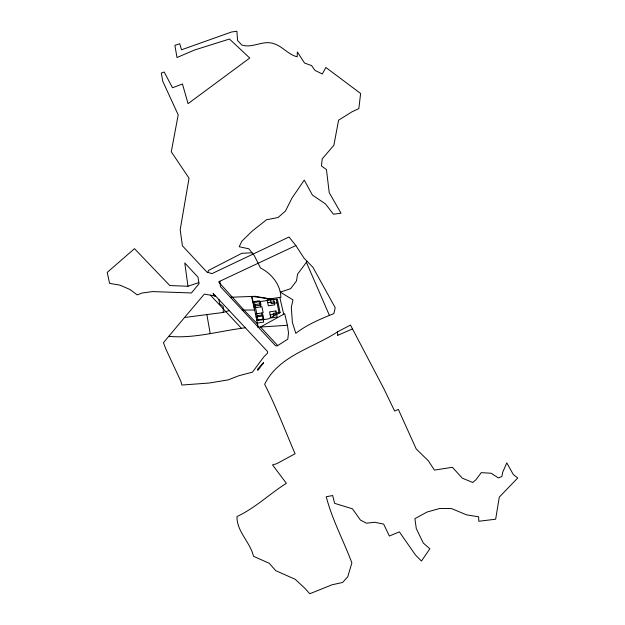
<?xml version="1.0" encoding="UTF-8"?>
<svg xmlns="http://www.w3.org/2000/svg" width="625" height="625" viewBox="0 0 625 625"><rect width="100%" height="100%" fill="white"/><g stroke="black" fill="none" stroke-linecap="round" stroke-linejoin="round"><path stroke-width="0.94" d="M307.117 261.359L297.594 274.102L296.445 280.992L290.664 288.664L280.305 292.109L292.977 299.891L291.312 307.156L292.383 322.359L295.812 333.344C307.18 324.43 320.625 318.984 333.883 313.586L335.195 307.68L312.945 267.297L304.227 258.398L295.844 245.547L289.023 237L211.977 273.617L208 272.422L208.336 270.508L241.828 253.305L252.016 252.773L254.344 255.734L260.453 267.945C271.586 273.664 280.398 284.367 280.891 297.227L269.859 298.898L251.977 296.414L258.102 327.031M184.523 317.508L163.453 342.672L165.766 348.852L180.82 381.211L181.914 385.031L209.164 383.031L228.172 379.883L238.711 375.781L252.477 372.148L263.664 357.055L267.539 353.18L267.547 351.531L213.133 293.383L214.164 295.812L215.633 296.078L204.336 294.094L184.523 317.508L223.211 312.453L229.141 310.594M219.93 281.211L218.648 281.867L220.125 283.648L243.977 310.055L257.508 324.055L257.773 327.031L260.484 327.039L284.68 313.656L287.422 325.266L288.5 332.852L287.797 339.141L277.055 346.008L275.492 345.672L220.391 286.586L219.93 281.211L295.844 245.547M337.43 331.945C312.844 348.125 278.617 355.758 264.648 384.266C276.172 406.82 285.094 430.57 295.086 453.766L276.727 463.703L272.516 464.898L286.391 483.328C269.523 493.891 255.109 508.141 236.969 516.555C236.687 531.617 250.18 542.023 253.516 556.305L269.188 563.266L275.742 570.656L295.273 579.328L304.812 588.242L309.781 593.75L332.102 584.766L342.586 582.484L347.75 576.812L351.875 562.898C343.617 540.734 332.156 519.703 326.25 496.727L332.688 495.539L334.625 503.344L352.445 508.805L360.43 520.055L366.43 523.195L374.656 522.266L383.648 524.094L389.383 536.039L399.352 531.852L415.406 554.906L421.438 561.07L429.852 548.812L423.258 543L416.289 528.594L414.891 518.656L427.047 512.039L439.844 508.461L451.422 508.555L466.672 514.867L478.656 516.805L478.773 521.266L495.656 519.211L499.289 497.133L517.758 477.953L513.352 474.609L506.773 462.875L502.68 472.32L501.898 476.523L498.328 477.914L491.219 473.258L481.242 472.633L476.008 479.68L472.734 482.469L462.312 478.164L452.383 467.297L434.43 470.102L428.336 460.797L416.172 448.898L398.352 409.406L394.641 411.039L383.805 388.586L350.484 325.062L337.414 331.914L337.797 335.312M337.781 335.281L352.523 328.945M187.977 286.258L198.844 282.578L197.977 277.133L184.766 262.953L187.977 286.258L169.82 285.555L134.477 248.664L107.242 272.398L109.578 283.375L119.945 285.141L129.984 289.508L137.227 294.898L142.102 293.008L152.727 291.586L191.43 292.961L199.023 283.75L198.844 282.578M245.078 327.766L241.477 328.336C217.344 331.594 193.359 338.68 168.781 336.336M253.047 301.727L259.445 300.805L260.664 306.898M253.656 304.773L260.055 303.852M267.734 302.742L274.133 301.82M255.203 305.961L261 305.125L260.281 301.531M277.039 302.805L271.234 303.641L270.516 300.055M254.258 307.82L261.938 306.711L263.156 312.797L255.477 313.906M257.156 315.703L262.945 314.867L263.891 319.578M278.992 312.547L273.188 313.383L273.711 316.023M256.086 316.953L262.484 316.031M270.164 314.922L276.562 314M256.695 320L263.094 319.07M257.305 323.047L263.703 322.117L261.875 312.984M287.422 325.266L260.484 327.039L277.695 345.523M269.859 298.898L255.25 296.297L230.336 297.273M242.195 310.109L254.695 309.992L251.461 296.43M208 272.422L206.906 272.086L182.406 245.797L180.195 229.695L189.031 178.188L171.273 151.781L178.195 114.859L162.766 81.266L161.312 73.031L164.195 72.016L172.516 87.781L182.445 83.977L188.07 103.656L249.75 58.023L229.445 39.031L194.266 50.109L176.992 57.531L174.898 45.359L179.734 43.742L181.516 49.789L231.594 31.984L236.898 31.25L237.57 40.469L241.844 45.023C252.641 48.672 263.289 39.594 274.133 43.781C282.758 46.539 288.469 54.797 297.188 56.789L297.359 51.984L304.555 63.047L311.578 65.562L315 70.398L322.312 74.008L325.859 67.469L360.617 93.484L358.852 108.625L351.977 111.82L338.586 120.164L333.875 145.258L322.203 158.906L321.461 165.938L326.453 169.555L329.211 192.625L341.023 213.219L333.398 214.203L325.562 203.984L312.398 195.047L304.25 180.086L291.953 198.125L285.469 211.031L278.023 217.531L266.469 219.766L252.094 231.188L241.852 241.219L239.195 246.734L248.867 248.805L252.016 252.773M210.438 295.156L241.477 328.336M306.383 262.297L329.438 315.461M279.805 297.391L283.68 314.211M276.32 299.219L279.109 313.148M206.891 314.742L210.188 333.461M218.875 299.547L219.555 303.672L223.336 306.695L223.211 312.453M263.617 362.602L257.867 370.406L257.367 369.406L263.617 362.602M280.094 312.633L268.188 318.953L258.094 320.414L254.492 302.367L277.375 299.062L280.094 312.633M273.523 298.773L267.125 299.695L268.336 305.789L274.742 304.859L273.523 298.773M275.953 310.953L269.555 311.875L270.773 317.969L277.172 317.039L275.953 310.953"/></g></svg>
